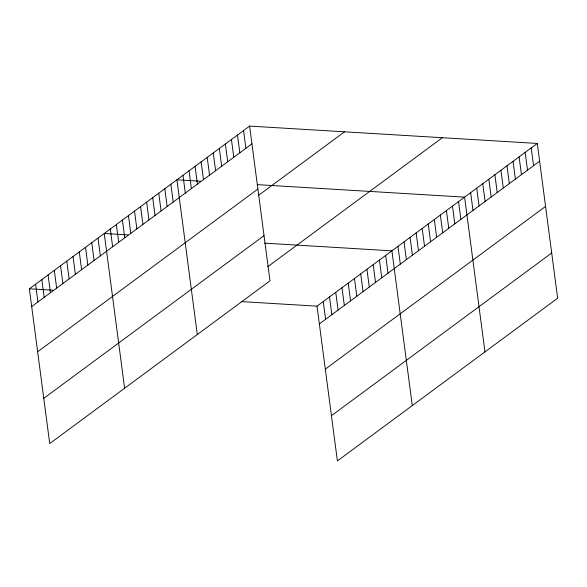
<?xml version="1.0" encoding="UTF-8"?>
<svg xmlns="http://www.w3.org/2000/svg" width="587" height="587" viewBox="0 0 587 587"><rect width="100%" height="100%" fill="white"/><g stroke="black" fill="none" stroke-linecap="round" stroke-linejoin="round"><path stroke-width="0.88" d="M249.607 126.088L269.976 280.843L49.726 443.559L29.35 288.804L249.607 126.088L537.274 143.441L557.65 298.196L337.393 460.912L317.024 306.157L537.274 143.441M31.691 306.568L251.94 143.852M37.641 351.774L257.898 189.058M258.39 195.456L344.54 131.818M43.768 398.346L264.025 235.636M267.855 266.623L442.349 137.718M319.357 323.921L539.614 161.205M325.308 369.128L545.565 206.411M331.442 415.706L551.699 252.99M200.651 181.214L176.922 179.783L197.291 334.539M257.245 184.634L464.596 197.144L484.965 351.892M127.973 234.917L104.237 233.479L124.613 388.234M264.664 243.157L391.911 250.84L412.279 405.588M29.35 288.804L53.079 290.235M241.257 301.593L317.024 306.157M531.22 147.917L533.561 165.681M525.16 152.393L527.5 170.157M519.106 156.868L521.447 174.625M513.045 161.344L515.386 179.101M506.992 165.82L509.333 183.577M500.931 170.289L503.272 188.053M494.878 174.765L497.218 192.529M488.824 179.24L491.158 197.005M482.763 183.716L485.104 201.473M476.71 188.192L479.043 205.949M470.649 192.668L472.99 210.425M458.535 201.612L460.876 219.377M452.482 206.088L454.815 223.852M446.421 210.564L448.762 228.321M440.367 215.04L442.701 232.797M434.307 219.516L436.647 237.273M428.253 223.992L430.587 241.749M422.192 228.46L424.533 246.224M416.139 232.936L418.472 250.7M410.078 237.412L412.419 255.169M404.025 241.888L406.358 259.645M397.964 246.364L400.305 264.121M385.666 255.448L388.007 273.204M379.429 260.056L381.763 277.82M373.185 264.671L375.526 282.428M366.948 269.279L369.282 287.036M360.704 273.887L363.045 291.651M354.467 278.495L356.801 296.259M348.223 283.11L350.564 300.867M341.986 287.718L344.32 305.482M335.742 292.326L338.083 310.09M329.505 296.941L331.838 314.698M323.261 301.549L325.602 319.306M243.546 130.563L245.887 148.328M237.493 135.039L239.826 152.796M231.432 139.515L233.773 157.272M225.379 143.991L227.712 161.748M219.318 148.467L221.659 166.224M213.264 152.936L215.598 170.7M207.204 157.411L209.544 175.175M201.15 161.887L203.484 179.644M195.089 166.363L197.43 184.12M189.036 170.839L191.377 188.596M182.975 175.315L185.316 193.072M170.861 184.259L173.202 202.023M164.808 188.735L167.148 206.492M158.747 193.211L161.087 210.968M152.693 197.687L155.034 215.444M146.633 202.163L148.973 219.92M140.579 206.631L142.92 224.395M134.518 211.107L136.859 228.871M128.465 215.583L130.806 233.34M122.412 220.059L124.745 237.816M116.351 224.535L118.691 242.292M110.297 229.011L112.631 246.767M98 238.095L100.333 255.851M91.755 242.702L94.096 260.459M85.519 247.31L87.852 265.075M79.274 251.926L81.615 269.682M73.037 256.534L75.371 274.29M66.793 261.142L69.134 278.906M60.556 265.757L62.89 283.514M54.312 270.365L56.653 288.122M48.075 274.973L50.409 292.737M41.831 279.588L44.172 297.345M35.594 284.196L37.928 301.953"/></g></svg>
